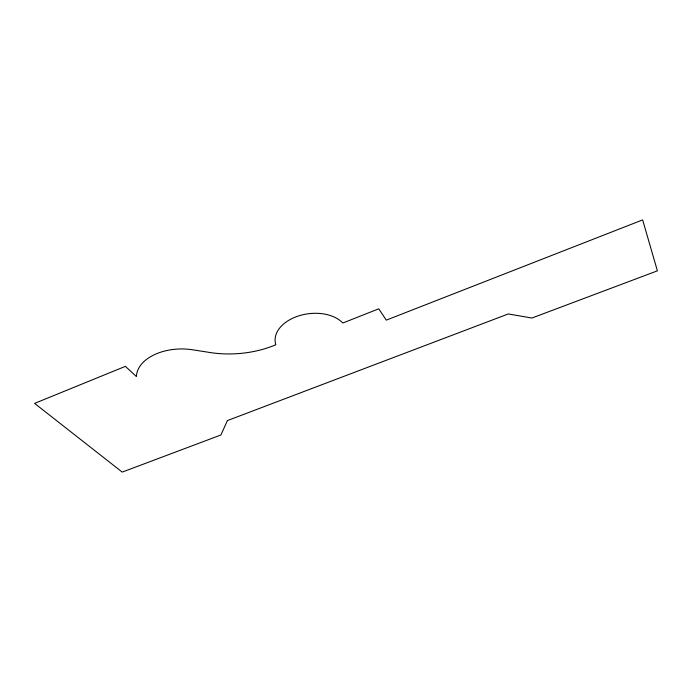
<?xml version="1.0" encoding="UTF-8"?>
<svg xmlns="http://www.w3.org/2000/svg" width="692" height="692" viewBox="0 0 692 692"><rect width="100%" height="100%" fill="white"/><g stroke="black" fill="none" stroke-linecap="round" stroke-linejoin="round"><path stroke-width="1.04" d="M227.417 420.572L220.886 434.991L122.216 472.1L34.6 403.393L125.382 366.345L136.436 376.578A44.271 27.395 -1.3 0 1 192.385 349.763L207.47 352.107A87.529 59.988 -2.9 0 0 275.831 344.763A36.477 23.727 -7.4 0 1 298.451 315.967A36.477 23.727 -7.4 0 1 342.817 323.017L378.749 308.822L386.3 320.137L642.643 219.9L657.4 270.84L531.889 318.035L508.3 313.943L227.417 420.572"/></g></svg>
